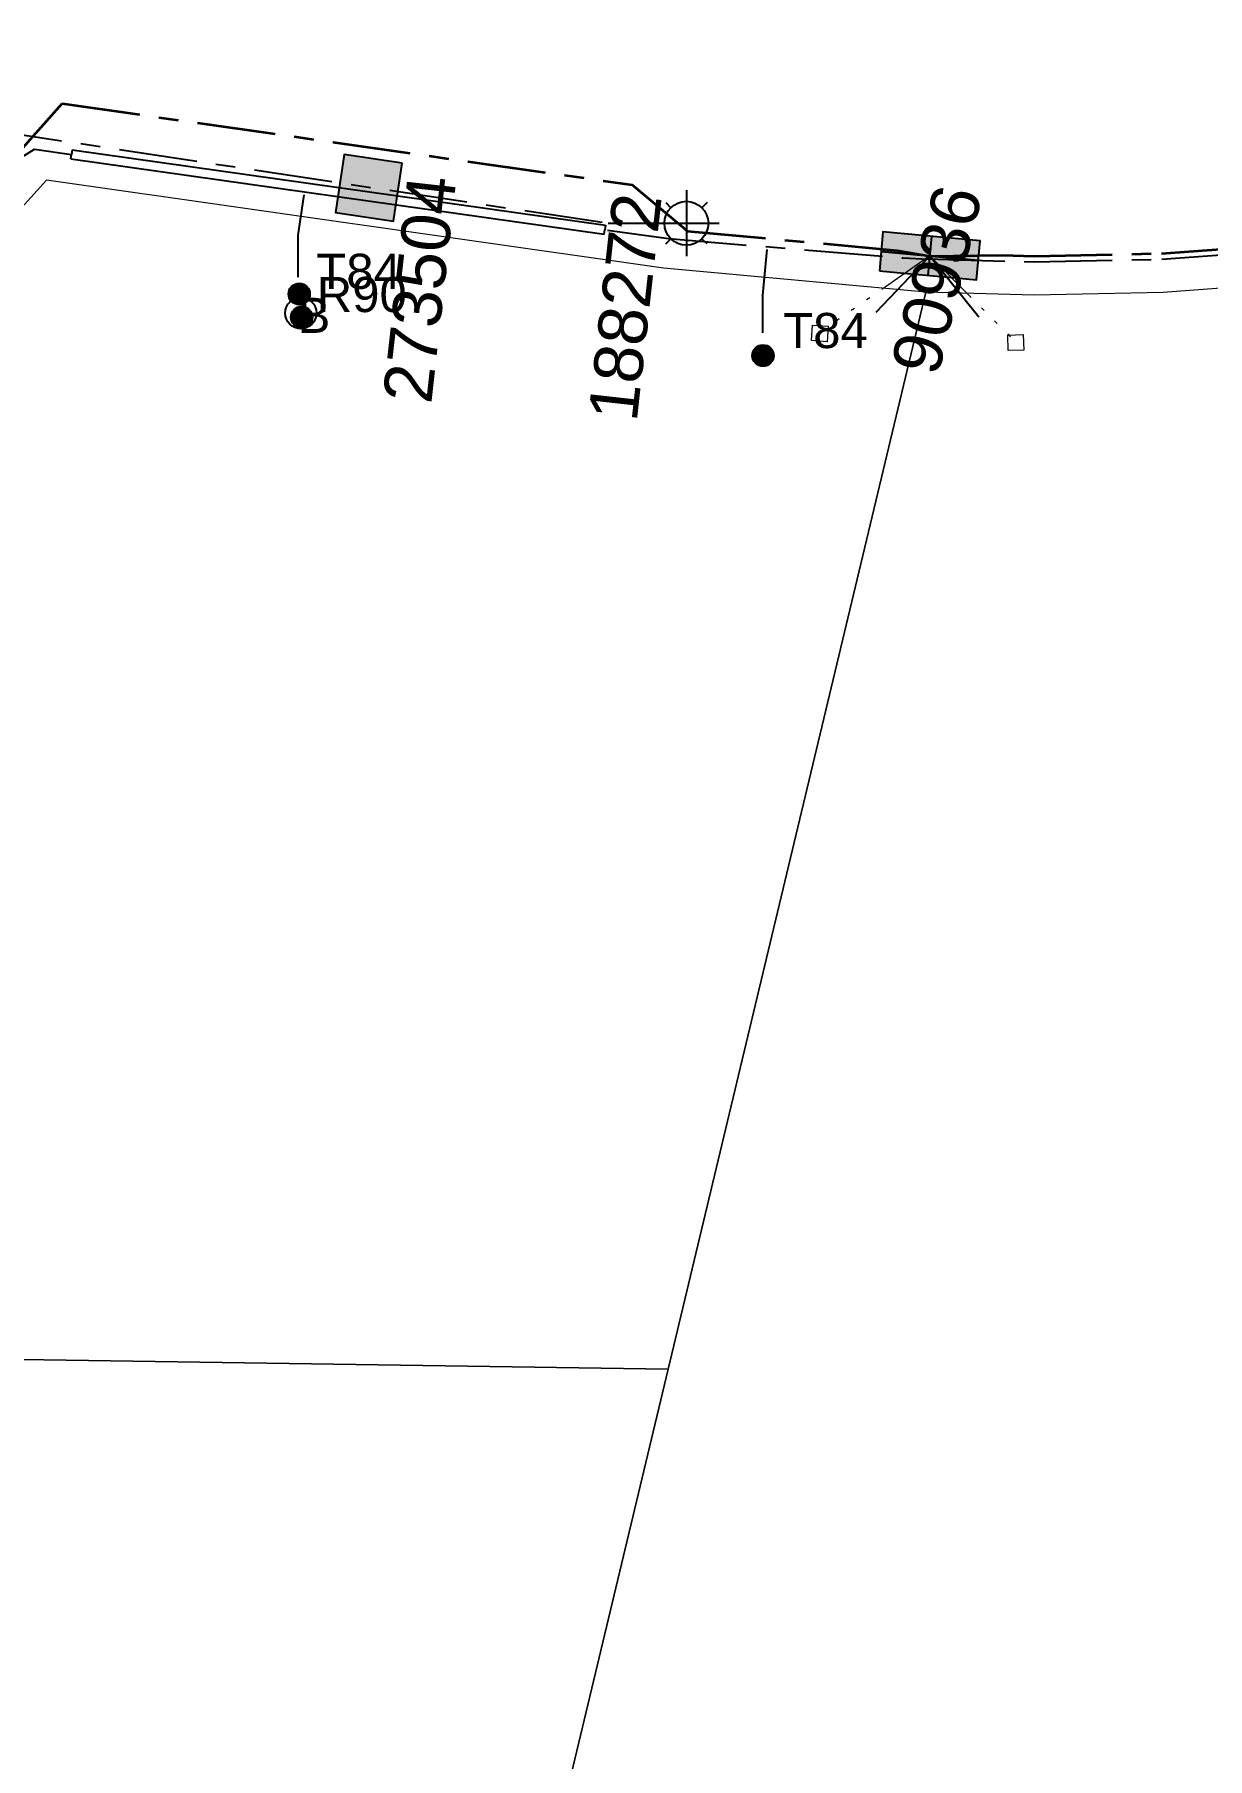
# Model space of a CAD drawing. Header units: metres. Extents: x 244561 to 254068, y 6159332 to 6162744.
# Drawn here: x 251402.4 to 251462.5, y 6161561.7 to 6161650 of the extents above; entities that cross this region are included whole.
import ezdxf
from ezdxf.enums import TextEntityAlignment as Align

# ---------------------------------------------------------------- set-up
doc = ezdxf.new("R2010")
doc.units = ezdxf.units.M
doc.linetypes.add('Cable Exist UG', pattern=[7, 4, -1, 1, -1])
doc.linetypes.add('PHANTOMX2', pattern=[6.6, 3, -0.75, 0.2, -0.75, 0.2, -0.75, 0.2, -0.75])
doc.layers.get('0').update_dxf_attribs({"color": 6})
for name, color, linetype, lineweight in [('_User_LV_Exist', 5, 'Continuous', 35), ('Cadastre Developer_SP_NEW', 92, 'Continuous', 15), ('Cadastre Land Parcels_SP_EXT', 118, 'Continuous', 15), ('Mains_LV_EXT', 163, 'Continuous', 25), ('Mains_LV_SL_EXT', 135, 'Continuous', 25), ('Services_SP_EXT', 42, 'PHANTOMX2', 20)]:
    doc.layers.add(name, color=color, linetype=linetype, lineweight=lineweight)
for name, color, linetype in [('Duct_SP_EXT', 30, 'Continuous'), ('Equip_SP_SL_EXT', 7, 'Continuous'), ('SupportsUG_SP_LV_EXT', 7, 'Continuous'), ('SupportsUG_SP_LV_SL_EXT', 7, 'Continuous'), ('Trench_SP_EXT', 7, 'Continuous')]:
    doc.layers.add(name, color=color, linetype=linetype)
doc.styles.add('COLUMN_LABEL', font='arial.ttf', dxfattribs={"height": 2})
doc.styles.add('iecARIAL', font='arial.ttf', dxfattribs={"height": 2})
doc.styles.add('POLE_LABEL', font='arial.ttf', dxfattribs={"height": 2})
doc.styles.add('SL_LABEL', font='arial.ttf', dxfattribs={"height": 2})
doc.styles.get("Standard").update_dxf_attribs({"font": 'arial.ttf'})

# ---------------------------------------------------------------- blocks, each defined once
blk = doc.blocks.new('COLUMN_EXT')
blk.add_hatch(color=256).paths.add_polyline_path([(1.5, -1.5), (1.5, 1.5), (-1.5, 1.5), (-1.5, -1.5)])
blk.add_lwpolyline([(1.5, 1.5), (-1.5, 1.5), (-1.5, -1.5), (1.5, -1.5)], close=True)
at = {"flags": 9}
for tag, p in [('SUBURB', (-1.813, 1.8)), ('NOTES', (-1.813, 2)), ('STREETNAME', (-1.813, 1.6)), ('LOCATION', (-1.813, 1.4)), ('LEGEND', (-1.813, 1.2)), ('USAGE', (-1.813, 1)), ('STATE', (-1.813, 0.8)), ('COLUMN_TYPE', (-1.813, 0.4)), ('OWNED_BY', (-1.813, 0.6))]:
    blk.add_attdef(tag, text='', height=0.2, rotation=180, dxfattribs=at).set_placement(p, align=Align.MIDDLE_LEFT)
at = {"flags": 1}
blk.add_attdef('Z', (-1.813, 2.351), '', height=0.2, rotation=180, dxfattribs=at)
at = {"flags": 9}
for tag, style, p in [('STRUCTURE_PLANT_NUMBER', 'POLE_LABEL', (-1.813, -0.031)), ('STREET_CODE', 'COLUMN_LABEL', (-1.813, 0.2))]:
    blk.add_attdef(tag, text='', height=0.2, rotation=180, dxfattribs=dict(at, style=style)).set_placement(p, align=Align.MIDDLE_LEFT)
at = {"style": 'COLUMN_LABEL', "width": 0.9, "flags": 8}
blk.add_attdef('ASSET_NUM', text='', height=2, rotation=270, dxfattribs=at).set_placement((2, -4), align=Align.MIDDLE_LEFT)
blk = doc.blocks.new('PILLAR_EXT')
blk.add_hatch(color=256).paths.add_polyline_path([(-2.5, 1), (-2.5, -1), (2.5, -1), (2.5, 1)])
for p, q in [((0, 1), (0, -1)), ((-2.5, 0), (2.5, 0))]:
    blk.add_line(p, q)
at = {"ltscale": 10}
blk.add_line((2.5, 0), (-2.5, 0), dxfattribs=at)
blk.add_lwpolyline([(-2.5, -1), (-1.25, -1), (1.25, -1), (2.5, -1), (2.5, 1), (-2.5, 1)], close=True)
at = {"width": 0.9, "flags": 8}
blk.add_attdef('ASSET_NUM', text='', height=2, rotation=90, dxfattribs=at).set_placement((-2, 4), align=Align.MIDDLE_LEFT)
for tag, p, flags in [('OWNED_BY', (0, -0.2), 9), ('STATE', (0, -0.4), 9), ('SUPPORT_TYPE', (0, -0.6), 9), ('USAGE', (0, -0.8), 9), ('LEGEND', (0, -1), 9), ('STREETNAME', (0, -1.8), 9), ('LOCATION', (0, -1.2), 9), ('NOTES', (0, -1.4), 9), ('PARENT', (0, -1.6), 9), ('SUBURB', (0, -2), 1)]:
    blk.add_attdef(tag, p, '', height=0.2, dxfattribs=dict(flags=flags))
blk = doc.blocks.new('DUCT_EXT')
blk.add_circle((0, 0.8), 0.8)
at = {"flags": 1}
blk.add_attdef('Z', (0, 0), '', height=0.2, dxfattribs=at)
at = {"flags": 9}
for tag, p in [('DUCT_CODE', (0, 0)), ('XSECT_TYPE', (0, -0.2)), ('STATE', (0, -0.6)), ('FB_REFERENCE', (0, -0.4)), ('NOTES', (0, -0.8))]:
    blk.add_attdef(tag, text='', height=0.2, dxfattribs=at).set_placement(p, align=Align.MIDDLE_LEFT)
blk = doc.blocks.new('SL_LANTERN_EXT')
at = {"flags": 9}
for tag, p in [('LRATECODE', (-7.4, 0)), ('LOUTREACHVOCAB', (-7.2, 0)), ('LOUTREACH', (-7, 0)), ('LANTNUMBER', (-6.6, 0)), ('LNEW', (-6.4, 0)), ('LMASTVOCAB', (-6.2, 0)), ('LMAST', (-6, 0)), ('LLAMPVOCAB', (-5.8, 0)), ('LLAMP', (-5.6, 0)), ('LEXIST', (-5.4, 0)), ('LCHARGE3PERCENT', (-5.2, 0)), ('LCHARGE3', (-5, 0)), ('LCHARGE2PERCENT', (-4.8, 0)), ('LCHARGE2', (-4.6, 0)), ('LCHARGE1PERCENT', (-4.4, 0)), ('LCHARGE1', (-4.2, 0)), ('LCATEGORY', (-4, 0)), ('LBRACKETVOCAB', (-3.8, 0)), ('LBRACKET', (-3.6, 0)), ('LKINGHEIGHT', (-3.4, 0)), ('CREPLACE', (-3.2, 0)), ('CREMOVE', (-3, 0)), ('CNUMBER', (-2.8, 0)), ('CNEW', (-2.6, 0)), ('CEXIST', (-2.4, 0)), ('USAGE', (-2.2, 0)), ('STATE', (-2, 0)), ('OWNED_BY', (-1.8, 0)), ('ORIENTATION', (-1.6, 0)), ('OPERATING_VOLTAGE', (-1.4, 0)), ('NO_PHASES', (-1.2, 0)), ('LANTERN_TYPE', (-1, 0)), ('LANTERN_PURPOSE', (-0.8, 0)), ('CONTROL_TYPE', (-0.6, 0)), ('CONSTRUCTED_VOLTAGE', (-0.4, 0))]:
    blk.add_attdef(tag, text='', height=0.001, rotation=270, dxfattribs=at).set_placement(p, align=Align.MIDDLE_LEFT)
at = {"style": 'SL_LABEL', "flags": 9}
blk.add_attdef('STREET_CODE', text='', height=0.001, rotation=270, dxfattribs=at).set_placement((0.001, 0), align=Align.MIDDLE_LEFT)
at = {"flags": 1}
blk.add_attdef('Z', (0, 0), '', height=0.001, rotation=270, dxfattribs=at)
at = {"width": 0.9}
blk.add_attdef('LNUMBER', text='', height=1, dxfattribs=at).set_placement((7, -1), align=Align.MIDDLE_LEFT)
at = {"flags": 9}
for tag, p in [('LREMOVE', (0, -7.6)), ('LREPLACE', (0, -7.8)), ('LTYPE', (0, -8)), ('LTYPEVOCAB', (0, -8.2)), ('LEGEND', (0, -8.4)), ('SUBURB', (0, -8.6)), ('STREETNAME', (0, -8.8)), ('LOCATION', (0, -9)), ('NOTES', (0, -9.2)), ('MAINTAINED_BY', (0, -9.863))]:
    blk.add_attdef(tag, text='', height=0.001, dxfattribs=at).set_placement(p, align=Align.MIDDLE_LEFT)
blk.add_attdef('OPERATED_BY', (0, -9.607), '', height=0.001, dxfattribs=at)
blk.add_wipeout([(5.688, 0), (5.061, -1.061), (4, -1.688), (2.939, -1.061), (2.313, 0), (2.939, 1.061), (4, 1.687), (5.061, 1.061)])
for p, q in [((2.939, 1.061), (3.205, 0.795)), ((4, 1.687), (4, 0)), ((5.061, 1.061), (4.795, 0.795)), ((0, 0), (4, 0)), ((2.939, -1.061), (3.205, -0.795)), ((4, 0), (5.688, 0)), ((4, 0), (4, -1.688)), ((5.061, -1.061), (4.795, -0.795))]:
    blk.add_line(p, q)
blk.add_circle((4, 0), 1.125)
blk = doc.blocks.new('CCP_EXT')
at = {"flags": 9}
for tag, p in [('STATE', (0, -1.8)), ('USAGE', (0, -1.2)), ('LEGEND', (0, -1.4)), ('LIFE_SUPPORT', (0, -1.6)), ('NOTES', (0, -2))]:
    blk.add_attdef(tag, text='', height=0.2, dxfattribs=at).set_placement(p, align=Align.MIDDLE_LEFT)
blk.add_wipeout([(0, 0.566), (0.566, 0), (0, -0.566), (-0.566, 0)])
blk.add_lwpolyline([(-0.566, 0), (0, 0.566), (0.566, 0), (0, -0.566), (-0.566, 0)])
at = {"flags": 1}
blk.add_attdef('Z', (0, 0), '', height=0.2, dxfattribs=at)
at = {"flags": 9}
for tag, p in [('CCP_TYPE', (0, 0)), ('OPERATING_VOLTAGE', (0, -0.6)), ('ORIENTATION', (0, -0.8)), ('CONSTRUCTED_VOLTAGE', (0, -0.2)), ('NO_PHASES', (0, -0.4)), ('OWNED_BY', (0, -1))]:
    blk.add_attdef(tag, text='', height=0.2, dxfattribs=at).set_placement(p, align=Align.MIDDLE_LEFT)
blk = doc.blocks.new('CABLE_LARGE_EXT')
h = blk.add_hatch(color=256)
edge = h.paths.add_edge_path()
edge.add_arc((0, 0.55), 0.55, 0, 360)
blk.add_circle((0, 0.55), 0.55)
at = {"flags": 1}
blk.add_attdef('Z', (0, 0), '', height=0.2, dxfattribs=at)
at = {"flags": 9}
for tag, p in [('COND_CODE', (0, 0)), ('XSECT_SIZE', (0, -0.6)), ('STATE', (0, -0.4)), ('FB_REFERENCE', (0, -0.2)), ('NOTES', (0, -0.8))]:
    blk.add_attdef(tag, text='', height=0.2, dxfattribs=at).set_placement(p, align=Align.MIDDLE_LEFT)

msp = doc.modelspace()

# ---------------------------------------------------------------- linework, layer by layer
at = {"layer": '_User_LV_Exist', "linetype": 'Cable Exist UG'}
msp.add_lwpolyline([(251448.2126, 6161638.6634), (251451.9755, 6161638.7207), (251451.9755, 6161638.7207), (251453.5923, 6161638.6767), (251460.1141, 6161638.8132), (251466.6146, 6161639.291), (251473.0824, 6161640.1067), (251477.5512, 6161640.9107), (251480.1774, 6161641.4131), (251480.1774, 6161641.4131), (251486.2837, 6161642.8408), (251492.873, 6161644.7502), (251499.3551, 6161647.0019), (251502.9236, 6161648.4549), (251505.7396, 6161649.5092)], dxfattribs=at)
at = {"layer": 'Cadastre Developer_SP_NEW', "linetype": 'Continuous'}
msp.add_lwpolyline([(251423.1897, 6161533.0291), (251434.8381, 6161581.6846), (251376.5608, 6161582.5544)], dxfattribs=at)
at = {"layer": 'Cadastre Land Parcels_SP_EXT', "linetype": 'Continuous'}
for points in [[(251376.5608, 6161582.5544), (251434.8381, 6161581.6846), (251448.0397, 6161636.8273), (251448.0397, 6161636.8273), (251434.6006, 6161638.0555), (251402.9865, 6161642.5715), (251397.2059, 6161636.1841)], [(251423.1897, 6161533.0291), (251434.8381, 6161581.6846), (251376.5608, 6161582.5544)]]:
    msp.add_lwpolyline(points, dxfattribs=at)
msp.add_lwpolyline([(251477.9054, 6161638.9423), (251473.3848, 6161638.129), (251466.8132, 6161637.3001), (251460.2084, 6161636.8147), (251453.586, 6161636.6762), (251448.0397, 6161636.8273), (251434.8381, 6161581.6846), (251423.1897, 6161533.0291), (251470.579, 6161548.9691), (251477.9054, 6161638.9423)], close=True, dxfattribs=at)
at = {"layer": 'Duct_SP_EXT'}
for p in [(251404.3024, 6161644.1238), (251404.2353, 6161643.6485)]:
    msp.add_line(p, (251404.2689, 6161643.8861), dxfattribs=at)
for points in [[(251415.8892, 6161637.6006), (251415.8892, 6161639.7539), (251416.1919, 6161641.816)], [(251439.6984, 6161634.754), (251439.6984, 6161636.6748), (251439.9087, 6161639.0177)]]:
    msp.add_lwpolyline(points, dxfattribs=at)
at = {"layer": 'Mains_LV_EXT', "linetype": 'Cable Exist UG'}
msp.add_lwpolyline([(251448.2126, 6161638.6634), (251451.9755, 6161638.7207), (251451.9755, 6161638.7207), (251453.5923, 6161638.6767), (251460.1141, 6161638.8132), (251466.6146, 6161639.291), (251473.0824, 6161640.1067), (251477.5512, 6161640.9107), (251480.1774, 6161641.4131), (251480.1774, 6161641.4131), (251486.2837, 6161642.8408), (251492.873, 6161644.7502), (251499.3551, 6161647.0019), (251502.9236, 6161648.4549), (251505.7396, 6161649.5092)], dxfattribs=at)
at = {"layer": 'Trench_SP_EXT', "linetype": 'Cable Exist UG'}
for points in [[(251448.0859, 6161638.5266), (251453.5914, 6161638.3767), (251460.1282, 6161638.5135), (251466.6444, 6161638.9924), (251473.1278, 6161639.8101), (251477.6043, 6161640.6155), (251478.8953, 6161640.8471), (251478.8953, 6161640.8471), (251479.6639, 6161640.9849), (251486.3596, 6161642.5504), (251492.964, 6161644.4643), (251499.4609, 6161646.721), (251505.8706, 6161649.3309)], [(251374.7365, 6161582.4245), (251374.4341, 6161583.8041), (251374.1956, 6161585.2401), (251374.0326, 6161586.6885), (251373.9453, 6161588.1441), (251373.9358, 6161589.601), (251374.0006, 6161591.0559), (251374.1434, 6161592.5061), (251374.3596, 6161593.9457), (251374.6526, 6161595.3739), (251375.0155, 6161596.7669), (251375.1209, 6161597.1255), (251377.7565, 6161605.8333), (251379.1273, 6161609.9697), (251380.7206, 6161614.0496), (251382.5255, 6161618.0398), (251384.5371, 6161621.9309), (251386.7493, 6161625.7104), (251389.1561, 6161629.371), (251391.7511, 6161632.8989), (251394.5199, 6161636.2761), (251395.8109, 6161637.605), (251401.4804, 6161643.5908), (251402.3873, 6161644.1517)], [(251402.3873, 6161644.1517), (251404.2688, 6161643.8861)], [(251448.2459, 6161638.6865), (251445.07, 6161635.356)], [(251448.2459, 6161638.6865), (251451.1397, 6161635.0967)]]:
    msp.add_lwpolyline(points, dxfattribs=at)

# ---------------------------------------------------------------- block references
at = {"layer": 'Duct_SP_EXT'}
for name, p in [('CABLE_LARGE_EXT', (251415.9402, 6161636.1811)), ('DUCT_EXT', (251416.0235, 6161634.9585)), ('CABLE_LARGE_EXT', (251416.0691, 6161634.9972)), ('CABLE_LARGE_EXT', (251439.7012, 6161633.0332))]:
    msp.add_blockref(name, p, dxfattribs=at)
at = {"layer": 'SupportsUG_SP_LV_EXT'}
ref = msp.add_blockref('PILLAR_EXT', (251448.2459, 6161638.6866), dxfattribs=dict(at, rotation=354.7332888215739))
ref.add_attrib('ASSET_NUM', '90936', dxfattribs={"layer": '0', "height": 2.5, "rotation": 76.263732, "style": 'iecARIAL'}).set_placement((251449.7459, 6161642.1866), align=Align.MIDDLE_RIGHT)
at = {"layer": 'SupportsUG_SP_LV_SL_EXT'}
ref = msp.add_blockref('COLUMN_EXT', (251419.5088, 6161642.1682), dxfattribs=dict(at, rotation=351.4140454896312))
ref.add_attrib('ASSET_NUM', '273504', dxfattribs={"layer": '0', "height": 2.5, "rotation": 83.636432, "style": 'COLUMN_LABEL'}).set_placement((251421.5088, 6161642.9182), align=Align.TOP_RIGHT)

# ---------------------------------------------------------------- texts
at = {"layer": 'Duct_SP_EXT'}
for s, p in [('T84', (251416.8169, 6161636.9942)), ('R90', (251416.8415, 6161635.8091)), ('B', (251415.8584, 6161634.7411))]:
    msp.add_text(s, height=1.8, dxfattribs=at).set_placement(p)

# ---------------------------------------------------------------- next in the draw order: block references
at = {"layer": 'Equip_SP_SL_EXT'}
ref = msp.add_blockref('SL_LANTERN_EXT', (251431.7762, 6161640.3565), dxfattribs=at)
ref.add_attrib('ASSET_NUM', '188272', dxfattribs={"layer": '0', "height": 2.5, "rotation": 83.636432, "style": 'iecARIAL'}).set_placement((251433.2762, 6161641.8565), align=Align.MIDDLE_RIGHT)
at = {"layer": 'Services_SP_EXT'}
for p, rotation in [((251442.6123, 6161634.7156), 40.64826225498173), ((251452.65, 6161634.2456), 136.7940636414505)]:
    msp.add_blockref('CCP_EXT', p, dxfattribs=dict(at, rotation=rotation))

# ---------------------------------------------------------------- next in the draw order: linework, layer by layer
at = {"layer": '_User_LV_Exist', "linetype": 'Cable Exist UG'}
msp.add_lwpolyline([(251401.5036, 6161643.9135), (251403.7963, 6161646.4824), (251403.7963, 6161646.4824), (251432.9994, 6161642.3248), (251435.8381, 6161639.9507), (251435.8381, 6161639.9507), (251446.5816, 6161638.9688), (251448.2582, 6161638.6641)], dxfattribs=at)
at = {"layer": 'Cadastre Developer_SP_NEW', "linetype": 'Continuous'}
msp.add_lwpolyline([(251376.5608, 6161582.5544), (251434.8381, 6161581.6846), (251448.0397, 6161636.8273), (251448.0397, 6161636.8273), (251434.6006, 6161638.0555), (251402.9865, 6161642.5715), (251397.2059, 6161636.1841)], dxfattribs=at)
msp.add_lwpolyline([(251477.9054, 6161638.9423), (251473.3848, 6161638.129), (251466.8132, 6161637.3001), (251460.2084, 6161636.8147), (251453.586, 6161636.6762), (251448.0397, 6161636.8273), (251434.8381, 6161581.6846), (251423.1897, 6161533.0291), (251470.579, 6161548.9691), (251477.9054, 6161638.9423)], close=True, dxfattribs=at)
at = {"layer": 'Duct_SP_EXT'}
for p, q in [((251404.3024, 6161644.1238), (251431.6357, 6161640.2649)), ((251404.2353, 6161643.6485), (251431.5686, 6161639.7897)), ((251431.5686, 6161639.7897), (251431.6021, 6161640.0273)), ((251431.6357, 6161640.2649), (251431.6021, 6161640.0273))]:
    msp.add_line(p, q, dxfattribs=at)
at = {"layer": 'Mains_LV_EXT', "linetype": 'Cable Exist UG'}
msp.add_lwpolyline([(251401.5036, 6161643.9135), (251403.7963, 6161646.4824), (251403.7963, 6161646.4824), (251432.9994, 6161642.3248), (251435.8381, 6161639.9507), (251435.8381, 6161639.9507), (251446.5816, 6161638.9688), (251448.2582, 6161638.6641)], dxfattribs=at)
at = {"layer": 'Mains_LV_SL_EXT', "linetype": 'Cable Exist UG'}
msp.add_lwpolyline([(251393.7327, 6161653.8318), (251391.5487, 6161653.1107), (251386.9936, 6161653.7078), (251385.9687, 6161647.2715), (251431.7762, 6161640.3564)], dxfattribs=at)
at = {"layer": 'Services_SP_EXT'}
for points in [[(251448.2459, 6161638.6865), (251442.4839, 6161634.6686)], [(251448.2459, 6161638.6865), (251452.587, 6161634.3346)]]:
    msp.add_lwpolyline(points, dxfattribs=at)
at = {"layer": 'Trench_SP_EXT', "linetype": 'Cable Exist UG'}
msp.add_lwpolyline([(251431.7281, 6161640.0096), (251434.8554, 6161639.568), (251446.8768, 6161638.5853), (251448.1633, 6161638.5246)], dxfattribs=at)

# ---------------------------------------------------------------- next in the draw order: texts
at = {"layer": 'Duct_SP_EXT'}
msp.add_text('T84', height=1.8, dxfattribs=at).set_placement((251440.7354, 6161633.9639))

doc.saveas('drawing.dxf')
